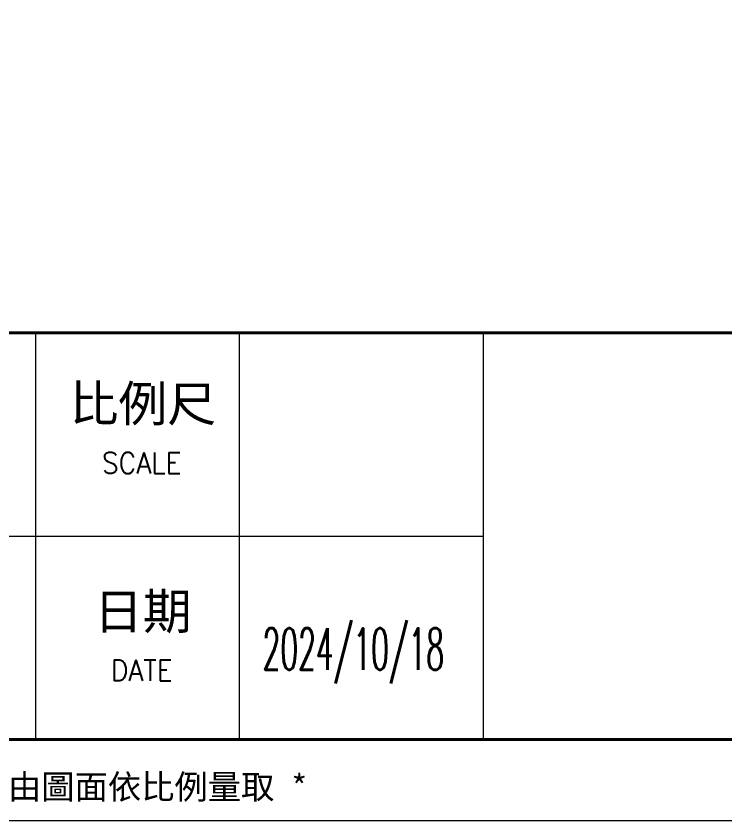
# Model space of a CAD drawing. Extents: x -3378 to 102197, y -3799 to 48702.
# Drawn here: x 10019 to 14126, y 14539 to 19203 of the extents above; entities that cross this region are included whole.
import ezdxf

# ---------------------------------------------------------------- set-up
doc = ezdxf.new("R2010")
doc.units = 0
for name, color, linetype in [('(修改1112)', 4, 'Continuous'), ('(圖框)', 7, 'Continuous'), ('0-蝶翼', 7, 'Continuous')]:
    doc.layers.add(name, color=color, linetype=linetype)
doc.styles.add('romans', font='romans.shx', dxfattribs={"width": 0.5, "bigfont": ' chineset.shx'})
doc.styles.get("Standard").update_dxf_attribs({"font": 'romans.shx', "bigfont": 'chinese.shx'})
doc.styles.add('型式1', font='')
doc.styles.get('型式1').set_extended_font_data('PMingLiU')

# ---------------------------------------------------------------- blocks, each defined once
blk = doc.blocks.new('PLAN-圖框')
at = {"layer": '(圖框)', "color": 2, "lineweight": 0}
for p, q in [((7149.4, -14142.1), (7149.4, -12894.9)), ((7149.4, -14142.1), (7149.4, -12894.9)), ((7773, -14142.1), (7773, -12894.9)), ((7773, -14142.1), (7773, -12894.9)), ((8521.3, -14142.1), (8521.3, -12894.9)), ((149.7, -13518.5), (8521.3, -13518.5))]:
    blk.add_line(p, q, dxfattribs=at)
at = {"layer": '(圖框)', "color": 240, "linetype": 'Continuous', "lineweight": 40, "flags": 128}
blk.add_lwpolyline([(149.7, -12894.9), (20200.7, -12894.9)], dxfattribs=at)
at = {"layer": '(圖框)', "color": 1, "linetype": 'Continuous', "lineweight": 40, "flags": 128}
blk.add_lwpolyline([(149.7, -12894.9), (20200.7, -12894.9)], dxfattribs=at)
at = {"layer": '(圖框)', "color": 4, "linetype": 'Continuous', "lineweight": 0}
blk.add_3dface([(20500, -14391.5), (0, -14391.5), (0, 0), (20500, 0)], dxfattribs=at)
at = {"layer": '(圖框)', "color": 1, "linetype": 'Continuous', "lineweight": 40}
blk.add_3dface([(149.7, -14142.1), (20200.7, -14142.1), (20200.7, -249.4), (149.7, -249.4)], dxfattribs=at)
at = {"layer": '(修改1112)', "insert": (7844, -13800.8), "char_height": 127.308, "attachment_point": 1, "style": 'romans'}
blk.add_mtext_dynamic_manual_height_columns('2024/{\\Fromans,@extfont2|c134;10\\Fromans,@extfont2|c128;/\\Fromans,@extfont2|c134;18}', width=6147.544, gutter_width=7318.9, heights=[0], dxfattribs=at)
at = {"layer": '(圖框)', "color": 2, "linetype": 'Continuous', "char_height": 109.755, "attachment_point": 5}
for s, insert, line_spacing_factor in [('{\\fDFKai-SB|b0|i0|c136|p70;比例尺}', (7477.1, -13118.1), 0.728704), ('{\\fDFKai-SB|b0|i0|c136|p70;日期}', (7477.1, -13755.2), 0.725792)]:
    blk.add_mtext(s, dxfattribs=dict(at, insert=insert, line_spacing_factor=line_spacing_factor))
at = {"layer": '(圖框)', "color": 132, "char_height": 64.855, "attachment_point": 5}
for s, insert in [('\\W0.923077x;SCALE ', (7473.4, -13294)), ('\\W0.923077x;DATE', (7473.4, -13929.8))]:
    blk.add_mtext(s, dxfattribs=dict(at, insert=insert))
at = {"layer": '(圖框)', "color": 254, "linetype": 'Continuous', "lineweight": 0, "insert": (7165.7, -14291.7), "char_height": 74.833, "attachment_point": 5, "line_spacing_factor": 0.725792}
blk.add_mtext('\\f細明體|b0|i0|c136|p54;* 尺寸請勿直接由圖面依比例量取 * ', dxfattribs=at)
blk.add_mtext('\\f細明體|b0|i0|c136|p54;* 尺寸請勿直接由圖面依比例量取 * ', dxfattribs=at)
at = {"layer": '(圖框)', "style": '型式1'}
blk.add_attdef('全球人壽', (13776.3, -13971.5), '', height=124.7, dxfattribs=at)
at = {"style": '型式1', "width": 0.8}
blk.add_attdef('圖號-橫', (17230.3, -13782.2), '', height=103.4, dxfattribs=at)

msp = doc.modelspace()

# ---------------------------------------------------------------- block references
at = {"layer": '0-蝶翼', "xscale": 1.89, "yscale": 1.89, "zscale": 1.89}
msp.add_blockref('PLAN-圖框', (-3377.946, 41739.237), dxfattribs=at)

doc.saveas('drawing.dxf')
